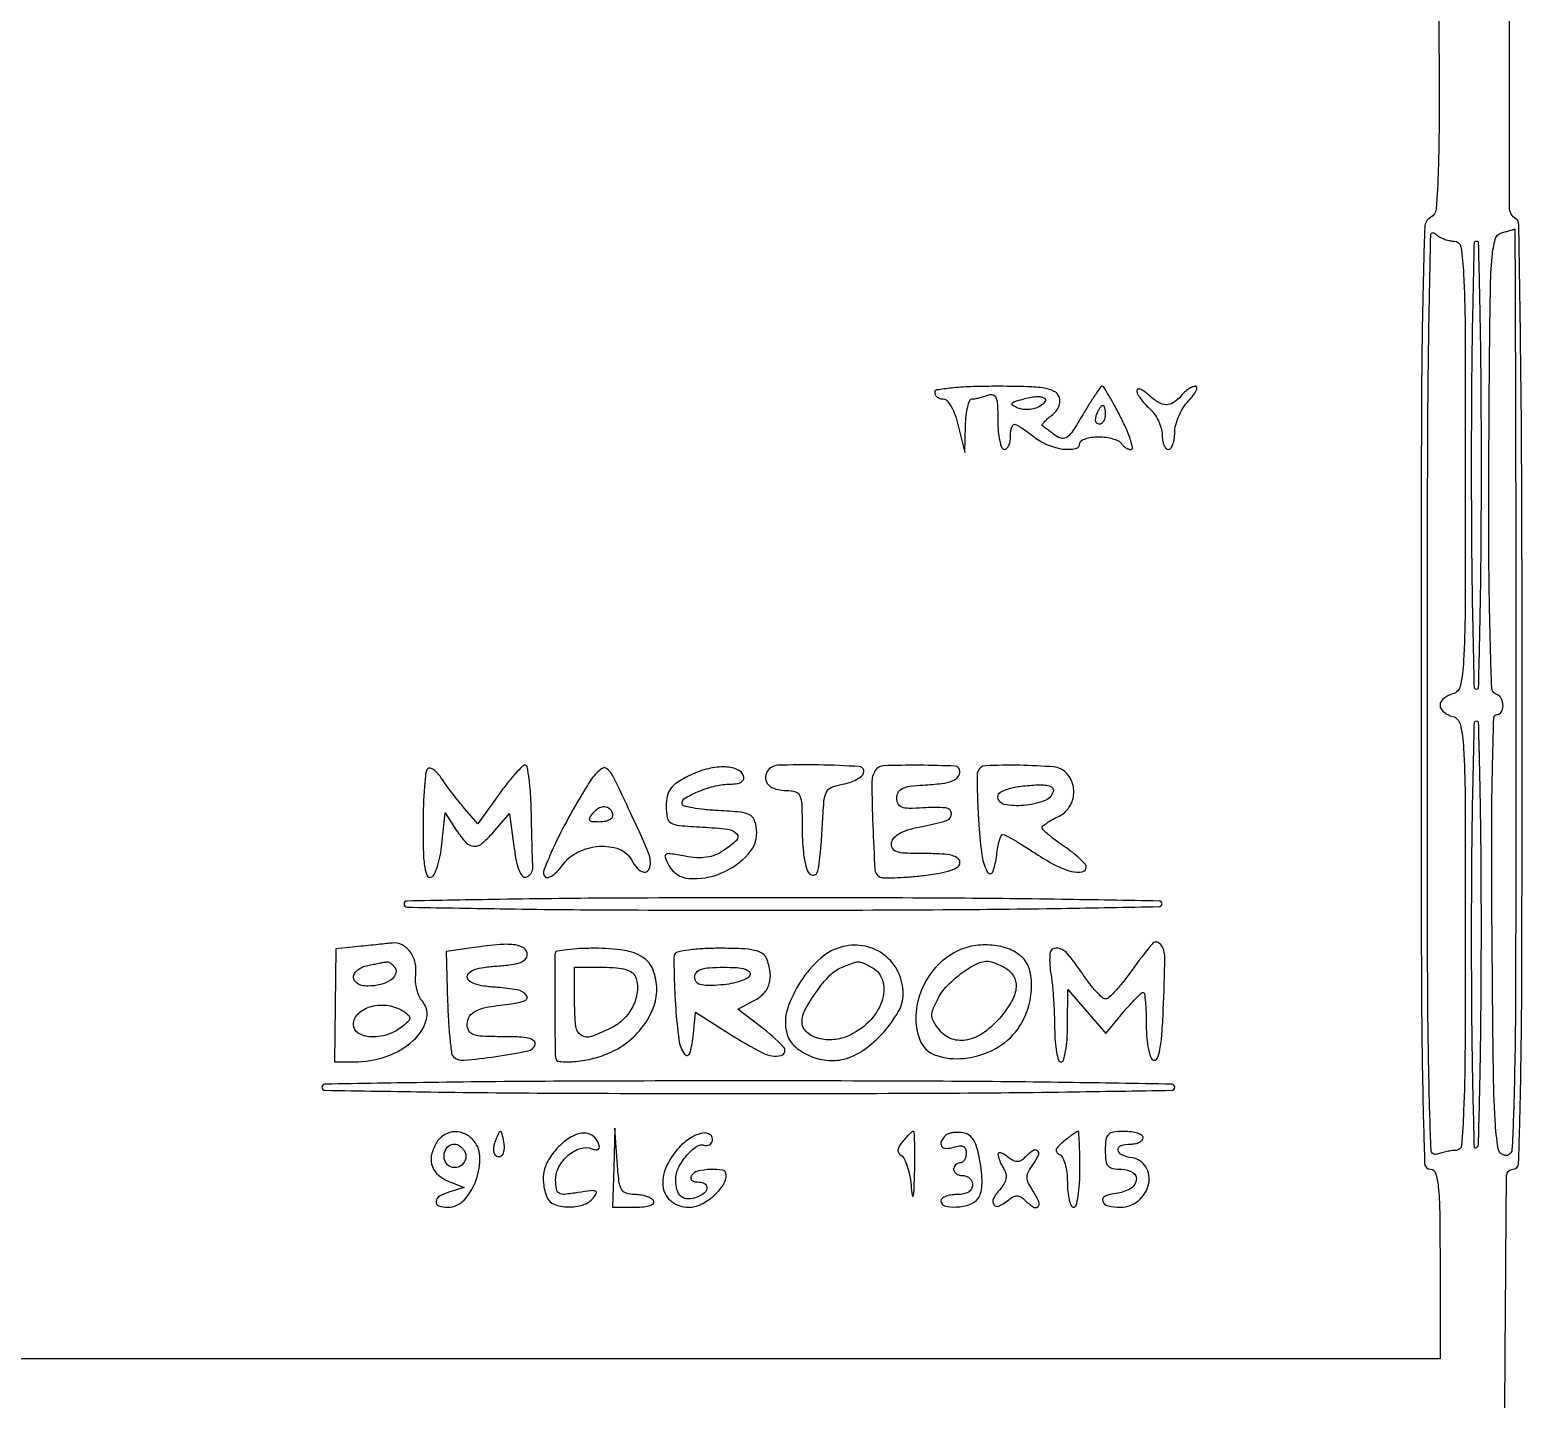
# Model space of a CAD drawing. Extents: x 41 to 982, y 323 to 1279.
# Drawn here: x 745.8 to 982, y 809.6 to 1026.5 of the extents above; entities that cross this region are included whole.
import ezdxf

# ---------------------------------------------------------------- set-up
doc = ezdxf.new("R2010")
doc.units = 0
doc.layers.get('0').update_dxf_attribs({"linetype": 'CONTINUOUS'})

msp = doc.modelspace()

# ---------------------------------------------------------------- linework, layer by layer
for points in [[(979.213142, 802.194797, -0.000258), (979.52268, 845.028341, -0.411948), (980.50189, 846, 0.404919), (981.437896, 846.906671, 0.002962), (981.745002, 858.755924, 0.004483), (981.955747, 877.87628, 0.000514), (982, 920.940983, 0.000885), (981.941449, 954.020916, 0.002477), (981.744514, 977.203228, 0.000411), (981.481467, 995.632743, 0.255909), (980.983555, 996.510164, -0.259821), (979.986581, 998.297456, -0.000227), (979.988214, 1049.07045, -0.000193)], [(968.761654, 1037.546274, -0.001033), (968.863431, 1014.841641, -0.008261), (968.715778, 1004.374696, -0.010073), (968.399166, 998.14425, -0.252594), (967.511654, 996.746584, 0.262696), (966.574336, 995.206772, 0.003271), (966.257864, 983.259608, 0.004461), (966.045111, 963.953422, 0.000525), (966, 920.95031, 0.000513), (966.044208, 877.850252, 0.00449), (966.255003, 858.741718, 0.00298), (966.562391, 846.908139, 0.404892), (967.5, 846, -0.332163), (968.30285, 845.400501, -0.04712), (968.725, 843.25, -0.021839), (968.949138, 839.251579, -0.003082), (969, 831), (969, 816), (821.5, 816), (674, 816)], [(363.632146, 358.296486, -0.000003), (387.137262, 358.011416, -0.000003), (410.848386, 357.723519, -0.000006)], [(694.313129, 762.195138, 0.00007), (635.564083, 762.346129, 0.000053), (576.627192, 762.483059, 0.303469)], [(978.75189, 585.25, -0.000143), (978.940897, 736.193583, -0.001293)]]:
    msp.add_lwpolyline(points, format="xyb")
for points in [[(981, 921.426676, -0.000419), (980.961549, 875.53843, -0.005554), (980.745198, 858.614751, -0.006774), (980.388157, 849.082317, -0.455574), (979.25, 848.190106, -0.318308), (978.189223, 849.296497, -0.022676), (977.727135, 853.781193, -0.011436), (977.439531, 862.124267, -0.001004), (977.237042, 883.26343, -0.001914), (977.179859, 898.545335, -0.005375), (977.295782, 909.241845, -0.001632), (977.501746, 917.528159, -0.406003), (977.987042, 918, 0.264072), (978.698816, 918.404099, 0.136874), (978.976194, 919.422064, 0.117741), (978.699693, 920.549811, 0.196005), (977.967871, 921.177376, -0.314035), (977.175345, 922.240756, -0.002434), (976.870093, 933.524288, -0.005902), (976.71055, 948.903335, -0.001702), (976.825505, 972.676676, -0.001836), (976.975635, 985.279721, -0.018287), (977.250927, 990.553427, -0.04469), (977.749022, 993.321394, -0.268116), (978.75, 994.310674, 0.002507), (979.43853, 994.4943, 0.003384), (980.059375, 994.667734, 0.002306), (980.578204, 994.819055, 0.036526), (980.75, 994.883999, -0.546881), (980.852969, 994.818513, -0.000013), (980.926563, 973.353761, -0.000532), (980.982039, 949.630532, -0.000318)], [(971.2, 993, -0.368835), (972.292876, 992.066875, -0.026718), (972.737357, 987.806442, -0.011734), (972.960144, 979.575909, -0.000899), (973, 957.40638, -0.000822), (972.962096, 934.347678, -0.013009), (972.732279, 926.507329, -0.036987), (972.221409, 922.577124, -0.285341), (971, 921.289749, 0.055798), (970.235146, 920.995501, 0.062893), (969.5875, 920.548268, 0.072211), (969.148359, 920.02334, 0.139004), (969, 919.5, 0.139004), (969.148359, 918.97666, 0.072211), (969.5875, 918.451732, 0.062893), (970.235146, 918.004499, 0.055798), (971, 917.710251, -0.282205), (972.215474, 916.443933, -0.039295), (972.731499, 912.680375, -0.013564), (972.961862, 905.150787, -0.000865), (973, 883.09362, -0.001283), (972.951895, 864.348921, -0.00911), (972.739601, 855.259963, -0.009828), (972.402209, 849.756607, -0.390716), (971.581787, 849, 0.032815), (970.925091, 848.956854, 0.017107), (970.115525, 848.821697, 0.016939), (969.290883, 848.625558, 0.024761), (968.581787, 848.393011, -0.513517), (967.579268, 849.05327, -0.004497), (967.253302, 859.702414, -0.004928), (967.04152, 877.726458, -0.000473), (967, 921.593011, -0.000674), (967.050448, 959.01154, -0.003457), (967.25, 979.773544, -0.001539), (967.52757, 993.930364, -0.660007), (968.2, 994.2, 0.062206), (968.790842, 993.740359, 0.039117), (969.57625, 993.3525, 0.038823), (970.422897, 993.08791, 0.056383)], [(975.5, 957.501016, -0.00198), (975.446103, 943.888697, -0.003301), (975.279688, 932.429257, -0.000439), (975.056814, 922.300917, -0.407238), (974.75, 922.000745, -0.407818), (974.443186, 922.30032, -0.000439), (974.220312, 932.428344, -0.003301), (974.053897, 943.887601, -0.00198), (974, 957.5, -0.00198), (974.053897, 971.112468, -0.003301), (974.220312, 982.571954, -0.000439), (974.443186, 992.700289, -0.407423), (974.75, 993.00027, -0.407633), (975.056814, 992.700505, -0.000439), (975.279688, 982.572475, -0.003301), (975.446103, 971.113265, -0.00198)], [(889, 969, 0.134737), (889.104662, 968.618658, 0.100415), (889.398888, 968.29375, 0.087048), (889.839001, 968.075096, 0.071983), (890.357918, 968, -0.218783), (890.959772, 967.72341, -0.049733), (891.619358, 966.779398, -0.041617), (892.241392, 965.413314, -0.027035), (892.737827, 963.75), (893.759818, 959.5), (893.879909, 963.75, -0.020332), (893.99233, 965.378894, -0.032523), (894.234448, 966.751562, -0.03469), (894.554051, 967.752869, -0.307278), (894.918213, 968, 0.04425), (895.378353, 968.040803, 0.015326), (896.03135, 968.178303, 0.015089), (896.745256, 968.374624, 0.016969), (897.418213, 968.606989, -0.155139), (898.200238, 968.652856, -0.240741), (898.697102, 968.215549, -0.082905), (898.943825, 967.064454, -0.011428), (899, 964.606989, 0.020454), (899.072264, 962.84119, 0.032998), (899.29375, 961.353303, 0.035686), (899.611202, 960.270112, 0.313276), (900, 960, 0.191087), (900.381882, 960.151477, 0.088204), (900.70625, 960.5875, 0.068025), (900.926307, 961.234582, 0.048028), (901, 962, -0.028029), (901.042992, 962.766311, -0.043983), (901.17398, 963.4125, -0.05469), (901.364047, 963.865613, -0.27255), (901.592271, 964, -0.131583), (901.945525, 963.905397, -0.01114), (902.757447, 963.4125, -0.014171), (903.710079, 962.766035, -0.010488), (904.727129, 962, 0.068863), (906.88449, 960.738837, 0.063801), (909.35993, 960.069515, 0.087116), (911.30616, 960.141857, 0.353695), (912, 961, -0.251914), (912.206632, 961.384097, -0.064068), (912.863914, 961.70625, -0.049716), (913.81438, 961.9272, -0.032276), (914.940983, 962, -0.031397), (916.112115, 961.926388, -0.037109), (917.1996, 961.70625, -0.040338), (918.065839, 961.385578, -0.146547), (918.5, 961, 0.061803), (918.807449, 960.617483, 0.051262), (919.217849, 960.29375, 0.0533), (919.663822, 960.073374, 0.088342), (920.075863, 960, 0.470449), (920.307476, 960.279864, 0.029309), (920.008058, 961.46875, 0.026569), (919.40384, 963.081602, 0.014365), (918.5, 965, 0.006566), (917.496966, 966.916555, 0.010351), (916.581036, 968.53125, 0.004684), (915.771827, 969.862856, 0.259439), (915.525308, 970, 0.242381), (915.272107, 969.869596, 0.005029), (914.434133, 968.669512, 0.010576), (913.4792, 967.206713, 0.006777), (912.429948, 965.470678, -0.011209), (910.887998, 962.969794, -0.08594), (909.955067, 961.961073, -0.210797), (909.115336, 961.757851, -0.118661), (908.137794, 962.18771, 0.001117), (907.479426, 962.686408, 0.001328), (906.855671, 963.154105, 0.001149), (906.327523, 963.546044, 0.008564), (906.073001, 963.727365, -0.390651), (906.027305, 963.927863, -0.04772), (906.31178, 964.329619, -0.036716), (906.810467, 964.82881, -0.020286), (907.485481, 965.365725, 0.060065), (908.197732, 966.031064, 0.079), (908.655666, 966.791934, 0.088275), (908.823538, 967.587269, 0.099914), (908.693865, 968.355392, 0.189217), (907.920414, 969.201748, 0.074116), (906.38679, 969.69031, 0.034249), (903.685509, 969.939446, 0.005874), (898.531385, 970, 0.00854), (894.65691, 969.933818, 0.017595), (891.632846, 969.723771, 0.013353), (889.361813, 969.423999, 0.368674)], [(921, 969.309975, 0.125263), (921.127863, 968.807605, 0.030037), (921.5875, 968.072045, 0.028998), (922.234451, 967.266344, 0.025182), (923, 966.5, -0.05554), (923.765508, 965.634673, -0.041195), (924.4125, 964.532858, -0.042002), (924.854474, 963.375051, -0.070292), (925, 962.345012, 0.040731), (925.073264, 961.447148, 0.060135), (925.29375, 960.688847, 0.079078), (925.61743, 960.173618, 0.216295), (926, 960, 0.237794), (926.383407, 960.193272, 0.070242), (926.70625, 960.78888, 0.053755), (926.927033, 961.656976, 0.035425), (927, 962.685549, -0.065407), (927.157209, 963.882184, -0.037252), (927.638705, 965.262088, -0.036523), (928.341941, 966.602364, -0.049532), (929.174314, 967.685549, 0.022814), (929.936662, 968.575058, 0.052898), (930.400937, 969.32013, 0.120166), (930.504022, 969.798222, 0.40638), (930.296759, 970, 0.105056), (929.805873, 969.895709, 0.039987), (929.18819, 969.559375, 0.037397), (928.554033, 969.073968, 0.037519), (928, 968.5, -0.070006), (926.813736, 967.420554, -0.158422), (925.661842, 967.083989, -0.133377), (924.395469, 967.469007, -0.043834), (922.828741, 968.654988, 0.028558), (922.125764, 969.221673, 0.06947), (921.537193, 969.530073, 0.164929), (921.165246, 969.536401, 0.326097)], [(905.567678, 966.777936, -0.064781), (904.796764, 966.469288, -0.046344), (903.878491, 966.32221, -0.04674), (902.959947, 966.347214, -0.070854), (902.189261, 966.553967, -0.031653), (901.363434, 966.970198, -0.410346), (901.282487, 967.272213, -0.185922), (901.638686, 967.563948, -0.010947), (903, 967.980123, -0.03811), (905.027788, 968.388251, -0.141003), (906.304019, 968.185269, -0.468444), (906.462843, 967.580301, -0.110739)], [(916, 965.5, -0.062722), (915.92777, 964.926468, -0.08088), (915.715469, 964.440625, -0.098158), (915.400789, 964.115494, -0.152681), (915.031385, 964, -0.184534), (914.710807, 964.122486, -0.147206), (914.516384, 964.440625, -0.100118), (914.488865, 964.925634, -0.055937), (914.638374, 965.5, -0.02136), (914.887494, 966.074558, -0.030395), (915.160341, 966.559375, -0.030693), (915.420671, 966.912889, -0.222225), (915.606989, 967, -0.289661), (915.758929, 966.903916, -0.046727), (915.884553, 966.559375, -0.039339), (915.971531, 966.074824, -0.024748)], [(975.489425, 883.572435, -0.00207), (975.432089, 870.704277, -0.003338), (975.26475, 859.747468, -0.000633), (975.040969, 850.109601, -0.192557), (974.739425, 849.406091, -0.65921), (974.438102, 849.52653, -0.000697), (974.217206, 858.920331, -0.003499), (974.052983, 869.782254, -0.00203), (974, 882.833333, -0.002057), (974.053897, 895.934491, -0.00343), (974.220312, 906.963447, -0.000474), (974.443283, 916.700316, -0.407373), (974.75, 916.999677, -0.407048), (975.056566, 916.700282, -0.000495), (975.276581, 907.180292, -0.003506), (975.439583, 896.38998, -0.002102)], [(808.743203, 909.40987, 0.170169), (808.448004, 908.796082, 0.007555), (808.218316, 906.412587, 0.012013), (808.053955, 903.528819, 0.008227), (808, 900.25, 0.006977), (808.057211, 896.150278, 0.031755), (808.274924, 893.774859, 0.068017), (808.654764, 892.505288, 0.382649), (809.25, 892.244212, 0.204104), (809.765307, 892.696404, 0.032329), (810.279688, 893.972276, 0.031413), (810.717226, 895.645354, 0.022801), (811, 897.550003), (811.5, 902.444914), (813.273053, 899.722457, 0.040975), (814.823109, 897.721814, 0.208394), (816.081072, 897.161831, 0.186903), (817.438479, 897.675301, 0.032324), (819.396048, 899.674044), (821.696163, 902.348088), (822.391652, 897.105234, 0.016021), (822.765507, 894.845033, 0.044632), (823.217542, 893.303076, 0.077657), (823.729429, 892.428171, 0.311575), (824.293571, 892.264524, 0.083959), (824.747003, 892.505957, 0.075076), (825.116236, 892.891245, 0.077177), (825.34727, 893.357321, 0.098229), (825.4, 893.833333, -0.013295), (825.354129, 894.611008, -0.000873), (825.285312, 896.860417, -0.001266), (825.214745, 899.542258, -0.000945), (825.15, 902.5, 0.010386), (825.032707, 905.375493, 0.017115), (824.800109, 907.796875, 0.011167), (824.50512, 909.718434, 0.363935), (824.16952, 910, 0.201144), (823.699711, 909.803033, 0.011461), (822.601684, 908.633552, 0.016062), (821.338664, 907.130554, 0.010984), (819.998414, 905.348262), (816.657789, 900.696525), (814.578895, 903.130983, -0.008737), (813.673108, 904.230009, -0.005752), (812.668054, 905.524127, -0.005788), (811.718981, 906.80618, -0.011117), (810.993203, 907.859257, 0.035941), (810.361934, 908.684402, 0.060693), (809.710712, 909.260949, 0.088891), (809.141422, 909.519355, 0.264465)], [(834.015372, 906.799498, 0.011046), (830.997792, 901.60479, 0.018326), (828.714633, 897.082265, 0.013155), (827.133103, 893.388603, 0.299405), (827.35553, 892.311137, 0.281294), (827.810275, 892.201307, 0.073402), (828.51387, 892.548131, 0.05262), (829.339256, 893.257087, 0.031617), (830.16491, 894.25183, -0.123182), (832.578775, 896.268967, -0.095799), (835.896584, 897.151422, -0.105545), (839.03944, 896.704134, -0.183964), (841, 895, 0.060029), (841.950725, 893.643512, 0.160929), (842.96124, 893.064327, 0.306157), (843.693566, 893.367809, 0.14698), (844, 894.387726, 0.103409), (843.564205, 896.472332, 0.006159), (840.90036, 902.366194, 0.005021), (838.059424, 908.294966, 0.141005), (836.921649, 909.548424, 0.286223), (836.446553, 909.54654, 0.049058), (835.700457, 908.968037, 0.040645), (834.852253, 908.023984, 0.025601)], [(850, 908.271773, 0.029176), (848.207157, 907.228654, 0.088396), (847.189314, 906.258104, 0.105749), (846.669948, 905.10172, 0.052903), (846.5, 903.5, 0.045922), (846.667329, 901.681941, 0.220009), (847.254159, 900.854139, 0.109644), (848.537713, 900.453447, 0.008016), (852.25, 900.200096, -0.016314), (856.268488, 899.858769, -0.183333), (857.66465, 899.13191, -0.403921), (857.623144, 898.08454, -0.045878), (855.582694, 896.462226, -0.051431), (854.258185, 895.777265, -0.057418), (852.86955, 895.408175, -0.051596), (851.312763, 895.342791, -0.03109), (849.477375, 895.570222, 0.006882), (847.113683, 895.980061, 0.169638), (846.470023, 895.864159, 0.378232), (846.318698, 895.427161, 0.025394), (846.929865, 894.131049, 0.256571), (850.107176, 892.062556, 0.117503), (855.146986, 892.871475, 0.109411), (859.526063, 895.938862, 0.217668), (860.8035, 899.883911, 0.068679), (860.419492, 901.371415, 0.185099), (859.683153, 902.152627, 0.089909), (858.241273, 902.551007, 0.009531), (854.75, 902.799904, -0.012856), (852.545684, 902.971792, -0.020934), (850.689062, 903.24365, -0.016201), (849.251796, 903.564531, -0.342173), (849, 903.889389, -0.268929), (849.539092, 904.819194, -0.033225), (851.730044, 905.887068, -0.037338), (854.321346, 906.724143, -0.059523), (856.630386, 907, 0.038004), (857.669019, 907.079059, 0.095189), (858.382237, 907.332754, 0.16155), (858.735315, 907.736205, 0.180898), (858.756214, 908.25, 0.228807), (857.704205, 909.341143, 0.088051), (855.578148, 909.723927, 0.067038), (852.835113, 909.361434, 0.050881)], [(862.5, 909, 0.15524), (862.219421, 907.880416, 0.185244), (862.66906, 906.896895, 0.129446), (863.848824, 906.224228, 0.065277), (865.559017, 906, -0.075129), (866.945342, 905.79051, -0.220242), (867.645443, 905.15953, -0.092449), (867.948505, 903.800079, -0.008077), (868.015313, 900.25, 0.023659), (868.216245, 896.232404, 0.056117), (868.837676, 893.308167, 0.26448), (869.633926, 892.59248, 0.376759), (870.42072, 893.028025, 0.052018), (870.642026, 893.929821, 0.007366), (870.874763, 895.828382, 0.008326), (871.080327, 898.091244, 0.007004), (871.224515, 900.494125, -0.008839), (871.463824, 904.251473, -0.094107), (871.869038, 905.72165, -0.183551), (872.704571, 906.501793, -0.054148), (874.417502, 906.994125, 0.036249), (875.564654, 907.279908, 0.042077), (876.600138, 907.718587, 0.046751), (877.390333, 908.234337, 0.145502), (877.750835, 908.75, 0.490901), (877.063971, 909.772454, 0.012547), (870.677645, 910.03754, 0.012894), (864.181213, 909.976495, 0.250564)], [(879.58526, 909.137953, 0.14199), (879.048443, 907.209399, 0.006776), (879.212097, 900.438669, 0.004862), (879.541457, 893.501325, 0.244732), (880.218182, 892.365156, 0.133853), (880.842202, 892.180672, 0.01049), (882.592535, 892.180064, 0.013694), (884.710829, 892.281858, 0.010035), (887.053358, 892.506193, 0.013964), (889.758586, 892.897003, 0.041743), (891.566386, 893.367934, 0.068672), (892.650911, 893.926226, 0.244257), (893, 894.598187, 0.236842), (892.671864, 895.252061, 0.09886), (891.756051, 895.68712, 0.049076), (890.114442, 895.932435, 0.012567), (887.426676, 896, -0.009168), (884.332612, 896.056735, -0.071249), (882.915067, 896.313114, -0.204042), (882.302463, 896.854481, -0.160032), (882.18895, 897.742621, -0.150076), (882.632072, 898.577038, -0.078186), (883.593872, 899.276286, -0.052237), (885.11797, 899.86427, -0.020782), (887.306834, 900.358941, 0.029597), (890.890279, 901.235413, 0.34503), (891.66006, 902.343258, 0.380627), (890.762288, 903.242442, 0.030869), (887.142256, 903.231856, -0.015074), (884.914835, 903.154985, -0.091092), (883.781389, 903.358114, -0.191701), (883.209993, 903.877568, -0.114033), (883, 904.786348, -0.12631), (883.230955, 905.685996, -0.153278), (883.85689, 906.285733, -0.081924), (885.053561, 906.651133, -0.018486), (887.178035, 906.855507, 0.013616), (890.124227, 907.109997, 0.062186), (891.791558, 907.513795, 0.130416), (892.670678, 908.142985, 0.174294), (893, 909.059017, 0.40188), (892.247168, 909.84438, 0.009102), (886.564934, 909.981281, 0.01016), (880.896978, 909.899458, 0.250678)], [(895.833333, 909.017163, 0.082436), (895.720821, 908.330799, 0.004387), (895.744792, 906.109891, 0.00679), (895.832726, 903.457885, 0.004886), (896, 900.50022, 0.017962), (896.507313, 895.553017, 0.099476), (897.385743, 893.041072, 0.633849), (898.220653, 893.119606, 0.062836), (898.813358, 895.75, -0.019702), (898.983151, 896.995217, -0.030998), (899.236369, 898.044055, -0.031836), (899.528091, 898.813195, -0.295926), (899.813358, 898.995719, -0.124261), (900.25609, 898.881024, -0.005757), (901.620174, 898.11396, -0.009248), (903.226068, 897.146379, -0.00648), (905, 896, 0.026402), (908.066825, 894.187027, 0.05531), (910.646392, 893.184751, 0.10538), (912.343013, 893.099678, 0.368123), (913, 893.871098, 0.188146), (912.818817, 894.335549, 0.019391), (911.973882, 895.185113, 0.022021), (910.84484, 896.146403, 0.015855), (909.506833, 897.121098, -0.01067), (908.167897, 898.075381, -0.015713), (907.037777, 898.974359, -0.010946), (906.154005, 899.757793, -0.205842), (906.006833, 900.089485, -0.222918), (906.139719, 900.381489, -0.024713), (906.736382, 900.840412, -0.026344), (907.542809, 901.338787, -0.01834), (908.5, 901.818046, 0.122367), (910.10672, 903.093726, 0.118585), (910.952805, 904.987561, 0.119167), (910.843045, 907.051509, 0.124399), (909.8, 908.8, 0.17738), (907.832518, 909.712564, 0.01691), (902.455745, 909.978202, 0.013908), (897.029836, 909.911641, 0.31036)], [(907.768173, 905.80452, -0.230104), (906.324517, 904.327823, -0.06426), (903.07903, 903.615574, -0.072278), (900.016603, 903.789141, -0.356517), (899, 905.033665, -0.270464), (899.396162, 905.712464, -0.057556), (900.707429, 906.265672, -0.041395), (902.704801, 906.673689, -0.019463), (905.333333, 906.883999, -0.030645), (906.51264, 906.859993, -0.084118), (907.316788, 906.655118, -0.160146), (907.720263, 906.290463, -0.213156)], [(838, 901.940983, -0.210101), (837.841826, 901.581176, -0.081462), (837.376532, 901.276414, -0.062031), (836.69012, 901.069031, -0.042401), (835.877555, 901, -0.021696), (834.754609, 901.04875, -0.241254), (834.386223, 901.279829, -0.286403), (834.394552, 901.680821, -0.028529), (834.990862, 902.48899, -0.097855), (835.953697, 903.272359, -0.168579), (836.963819, 903.429032, -0.207864), (837.709942, 902.929427, -0.143695)], [(805, 887.998345, 0.408932), (805.47711, 887.512537, 0.000525), (820.214312, 887.261763, 0.003063), (838.727059, 887.079607, 0.001111), (865, 887.04039, 0.001181), (890.284037, 887.118533, 0.00281), (909.080245, 887.326668, 0.000398), (924.563488, 887.597477, 0.408868), (925, 888.042045, 0.409079), (924.563149, 888.486635, 0.000399), (909.091649, 888.746009, 0.002812), (890.299785, 888.940335, 0.001179), (865, 889, 0.001112), (838.742605, 888.941583, 0.003061), (820.225218, 888.745826, 0.000524), (805.476777, 888.484164, 0.408722)], [(797.843475, 881.277104), (794.18695, 880.890415), (794.091078, 871.945207), (793.995207, 863), (797.029722, 863, 0.084042), (802.174268, 863.87087, 0.097333), (806.45654, 866.376679, 0.14008), (808.521413, 869.605567, 0.250908), (807.909197, 872.609411, -0.068006), (807.401744, 873.424374, -0.041307), (807.02407, 874.496977, -0.040661), (806.821381, 875.645307, -0.055991), (806.840678, 876.691971, 0.08706), (806.753729, 878.695044, 0.102493), (805.978489, 880.424814, 0.117904), (804.684232, 881.53831, 0.145683), (803.127555, 881.831897, 0.000331), (802.263964, 881.742122, 0.000091), (800.90399, 881.599584, 0.000092), (799.36276, 881.437479, 0.000096)], [(816.083841, 881.116832), (811.667681, 880.5), (811.8989, 872.5, 0.007749), (812.037202, 869.386592, 0.011369), (812.263399, 866.655265, 0.006901), (812.534193, 864.393644, 0.168765), (812.815059, 863.837072, 0.218265), (814.4392, 863.263874, 0.014072), (819.546721, 863.872763, 0.012989), (824.635662, 864.760841, 0.269275), (825.75256, 865.75, 0.3121), (825.586057, 866.318031, 0.111296), (824.787601, 866.712572, 0.047636), (823.208005, 866.938492, 0.011716), (820.583333, 867, -0.009605), (817.400265, 867.061154, -0.075775), (815.954629, 867.338699, -0.187771), (815.259031, 867.939203, -0.122461), (815, 868.980948, -0.149528), (815.381404, 870.227789, -0.136767), (816.406427, 871.100368, -0.066685), (818.387272, 871.713584, -0.013883), (822, 872.220045, 0.064368), (824.147734, 872.745803, 0.520113), (824.352638, 873.572557, 0.168598), (822.893302, 874.409029, 0.030594), (819.75, 874.804791, -0.018071), (817.610029, 875.019972, -0.051656), (816.158862, 875.374444, -0.087766), (815.298196, 875.864807, -0.223051), (815, 876.5, -0.223051), (815.298196, 877.135193, -0.087766), (816.158862, 877.625556, -0.051656), (817.610029, 877.980028, -0.018071), (819.75, 878.195209, 0.017066), (821.986991, 878.415608, 0.057757), (823.407535, 878.774889, 0.106667), (824.209171, 879.295115, 0.198192), (824.5, 880, 0.240699), (823.989775, 880.998474, 0.124142), (822.652341, 881.531035, 0.055013), (820.197584, 881.585086, 0.01272)], [(874.5, 881.272698, 0.123856), (870.970333, 879.44235, 0.067141), (867.756489, 875.71741, 0.067904), (865.684314, 871.340769, 0.13901), (865.570065, 867.576861, 0.14194), (866.720773, 865.60343, 0.083563), (869.000456, 864.063276, 0.077518), (871.848206, 863.266866, 0.09122), (874.639533, 863.445665, 0.094684), (877.750979, 864.890417, 0.052983), (880.872901, 867.680812, 0.05374), (883.241257, 870.941586, 0.130939), (884, 873.789216, 0.110093), (883.240194, 877.198129, 0.11677), (881.11244, 879.877805, 0.116506), (878.004679, 881.322893, 0.109235)], [(892.448661, 880.488754, 0.092341), (889.180849, 877.98823, 0.085093), (886.919864, 874.411396, 0.087089), (886.013841, 870.363284, 0.103581), (886.636385, 866.505183, 0.221351), (889.152434, 864.071735, 0.111079), (893.643502, 863.567616, 0.094112), (898.562111, 865.073723, 0.117336), (902.149709, 868.210247, 0.071278), (903.647314, 871.111903, 0.066224), (904.318605, 874.39161, 0.07298), (904.089354, 877.399722, 0.141848), (902.936607, 879.491964, 0.103909), (900.875403, 880.837464, 0.069233), (898.121752, 881.49094, 0.065997), (895.150247, 881.380806, 0.075178)], [(920.213108, 877.5, -0.013914), (918.92478, 875.776165, -0.01968), (917.677323, 874.321875, -0.016213), (916.584346, 873.218734, -0.191699), (916.034796, 873, -0.189753), (915.502225, 873.209663, -0.02014), (914.546434, 874.175, -0.022607), (913.468579, 875.467871, -0.016286), (912.381302, 877, 0.030918), (909.982475, 880.179061, 0.206052), (908.241249, 881.033403, 0.404297), (907.241581, 880.158956, 0.061958), (907.358152, 877.25, -0.01617), (907.597131, 875.442766, -0.007289), (907.799145, 873.059375, -0.007208), (907.939594, 870.534278, -0.009764), (907.988994, 868.25, 0.017925), (908.06539, 866.237559, 0.029122), (908.290517, 864.542187, 0.029059), (908.608954, 863.286422, 0.327053), (909, 863, 0.3347), (909.39373, 863.296813, 0.024963), (909.718188, 864.689062, 0.026648), (909.952929, 866.545795, 0.016354), (910.040641, 868.75), (910.081281, 874.5), (913.092453, 871), (916.103624, 867.5), (918.801812, 870.759015, -0.008595), (919.871979, 872.007303, -0.012796), (920.854282, 873.058567, -0.007843), (921.701982, 873.893849, -0.196684), (922, 874.010787, -0.372128), (922.199417, 873.833405, -0.00872), (922.353125, 872.489384, -0.015023), (922.464023, 870.821342, -0.009086), (922.5, 868.841712, 0.018872), (922.579615, 866.733114, 0.03309), (922.826007, 865.005139, 0.037897), (923.192759, 863.746556, 0.224847), (923.672052, 863.282589, 0.398341), (924.229274, 863.539044, 0.047862), (924.647659, 864.963613, 0.028806), (924.971099, 867.391993, 0.0082), (925.19338, 871.192649, 0.006347), (925.439527, 879.583852, 0.172943), (924.741219, 881.650379, 0.475642), (923.420198, 881.669517, 0.020842)], [(803.569098, 877.888197, -0.246181), (803.640253, 876.885027, -0.143954), (802.846732, 875.938892, -0.089606), (801.264136, 875.254389, -0.055728), (799.25, 875.015313, -0.057779), (798.363885, 875.111946, -0.084546), (797.640557, 875.411597, -0.105878), (797.169275, 875.870788, -0.147921), (797, 876.430449, -0.142551), (797.168558, 877.009654, -0.078312), (797.660938, 877.568006, -0.067395), (798.389611, 878.022023, -0.058152), (799.25, 878.294267, 0.00012), (800.162088, 878.47017, 0.000134), (801.042039, 878.640337, 0.000123), (801.792273, 878.785819, 0.000702), (802.190983, 878.863818, -0.142783), (802.50546, 878.835737, -0.060907), (802.880835, 878.633404, -0.053365), (803.255045, 878.30343, -0.047017)], [(828.918063, 880.25, 0.027548), (828.86442, 879.252682, 0.00029), (828.877789, 872.313933, 0.000574), (828.901955, 865.702601, 0.012311), (828.959426, 863.75, 0.370218), (829.603135, 863.077043, 0.043313), (831.85119, 863.050303, 0.040624), (834.650375, 863.490214, 0.039694), (837.364218, 864.37882, 0.066703), (840.367506, 866.134419, 0.06542), (842.825067, 868.62889, 0.069065), (844.445841, 871.530662, 0.093136), (845, 874.479871, 0.091862), (844.433043, 877.539735, 0.155909), (842.818971, 879.553162, 0.111753), (839.884504, 880.668224, 0.035153), (835.171259, 881, 0.011399), (832.799587, 880.945923, 0.018446), (830.788738, 880.779688, 0.01284), (829.197452, 880.547244, 0.334515)], [(847.833333, 880.017163, 0.082436), (847.720821, 879.330799, 0.004387), (847.744792, 877.109891, 0.00679), (847.832726, 874.457885, 0.004886), (848, 871.50022, 0.01736), (848.503616, 866.530064, 0.117564), (849.390485, 864.241837, 0.6334), (850.240575, 864.380983, 0.047785), (850.807434, 867.429945), (851.114869, 870.901677), (856.509398, 867.450838, 0.023908), (861.845079, 864.386697, 0.179125), (864.692816, 864.046235, 0.579271), (865.078779, 865.362555, 0.038603), (861.419665, 868.629072), (857.83933, 871.359926), (860.419665, 872.7119, 0.084508), (861.953574, 873.880989, 0.116717), (862.808398, 875.378975, 0.10492), (862.95104, 877.2254, 0.058675), (862.393011, 879.418213, 0.171242), (861.736084, 880.189337, 0.079133), (860.490595, 880.669645, 0.042379), (858.427697, 880.929736, 0.010178), (854.976345, 881, 0.013511), (852.342588, 880.928817, 0.020677), (850.069093, 880.711292, 0.016181), (848.272748, 880.404612, 0.266654)], [(879.065741, 877.964816, -0.211343), (880.787354, 875.759515, -0.149201), (880.628299, 872.576707, -0.112221), (878.536556, 869.31082, -0.096532), (875.130555, 867.054077, -0.083934), (872.73735, 866.50577, -0.090531), (870.36288, 866.798886, -0.113804), (868.637002, 867.810169, -0.207194), (868.003738, 869.285184, -0.123178), (868.513661, 871.297327, -0.032663), (870.283345, 874.128692, -0.033181), (872.426596, 876.724139, -0.108405), (874.25632, 877.971176, -0.006417), (876.195681, 878.722115, -0.08972), (876.929562, 878.853869, -0.11109), (877.610357, 878.699774, -0.011882)], [(900.065741, 877.964816, -0.133321), (901.464649, 876.644576, -0.156628), (901.893596, 874.880359, -0.109927), (901.239521, 872.698046, -0.047369), (899.502948, 870.185873, -0.058629), (896.884684, 867.726252, -0.104554), (894.207938, 866.502872, -0.137473), (891.770756, 866.631894, -0.141946), (889.790437, 868.010472, -0.032643), (888.854506, 869.334313, -0.125398), (888.558238, 870.289899, -0.110171), (888.736438, 871.338646, -0.022375), (889.53186, 873.061611, -0.072013), (890.914544, 874.99419, -0.039405), (893.094927, 876.934573, -0.039255), (895.447267, 878.44229, -0.111071), (897.315741, 878.959962, -0.080656), (897.752321, 878.910895, -0.018584), (898.460047, 878.684154, -0.018729), (899.265375, 878.358131, -0.017321)], [(841.639232, 876.497764, -0.112854), (841.943991, 874.360698, -0.08549), (841.347713, 872.060727, -0.081231), (839.972349, 869.990229, -0.08649), (838.035173, 868.518189, -0.029158), (834.67718, 867.022826, -0.240445), (833.065872, 867.202876, -0.224881), (832.198941, 868.632282, -0.025701), (832, 872.5), (832, 878), (836.531385, 878, -0.020646), (838.6062, 877.91429, -0.05091), (840.102671, 877.635317, -0.075732), (841.103933, 877.167345, -0.155229)], [(859.755613, 876.75, -0.194149), (859.330862, 876.246976, -0.039636), (858.239699, 875.77686, -0.036371), (856.799953, 875.401761, -0.027154), (855.172279, 875.192502, -0.015979), (853.065335, 875.104778, -0.075328), (851.870351, 875.274048, -0.16121), (851.241471, 875.714292, -0.161475), (851, 876.442502, -0.17782), (851.270311, 877.178539, -0.135648), (851.985689, 877.665046, -0.066237), (853.318024, 877.928603, -0.015755), (855.583333, 878, -0.015338), (857.686365, 877.935471, -0.057498), (858.984952, 877.704239, -0.131357), (859.631448, 877.305816, -0.275406)], [(805, 870.965684, -0.046806), (805.741966, 870.361687, -0.247292), (805.896365, 869.878266, -0.166939), (805.600737, 869.345429, -0.020426), (804.55887, 868.480997, -0.087637), (802.246956, 867.286441, -0.090158), (799.689049, 866.972151, -0.123842), (797.74724, 867.58135, -0.260772), (797, 868.916667, -0.209717), (797.774996, 870.683125, -0.123923), (799.833719, 871.800672, -0.101992), (802.536496, 871.92903, -0.108897)], [(792, 859, 0.409399), (792.477989, 858.514075, 0.000413), (809.125, 858.253704, 0.002717), (829.95559, 858.058302, 0.000987), (859.5, 858, 0.000987), (889.04441, 858.058302, 0.002717), (909.875, 858.253704, 0.000413), (926.522011, 858.514075, 0.409399), (927, 859, 0.409399), (926.522011, 859.485925, 0.000413), (909.875, 859.746296, 0.002717), (889.04441, 859.941698, 0.000987), (859.5, 860, 0.000987), (829.95559, 859.941698, 0.002717), (809.125, 859.746296, 0.000413), (792.477989, 859.485925, 0.409399)], [(809.95818, 849.921859, 0.080366), (809.317554, 848.057701, 0.135356), (809.479028, 846.422902, 0.131418), (810.463698, 845.069187, 0.073635), (812.227834, 844.027036), (814.5, 843.102122), (812.25, 842.43443, 0.055481), (810.631921, 841.751609, 0.238182), (810.064777, 840.909991, 0.358466), (810.491625, 840.233775, 0.080004), (811.943296, 840, 0.211226), (814.513582, 841.136531, 0.099109), (816.42286, 844.317649, 0.096158), (816.995139, 848.072127, 0.188417), (815.8, 850.8, 0.108901), (814.316128, 851.747874, 0.125834), (812.650625, 851.916916, 0.125535), (811.10548, 851.265521, 0.108085)], [(819.53122, 850.706872, 0.039133), (819.279379, 849.974682, 0.047311), (819.164712, 849.257311, 0.054202), (819.191425, 848.65536, 0.159521), (819.376461, 848.290205, 0.206458), (820.050147, 848.022529, 0.260893), (820.61589, 848.361192, 0.127442), (820.887973, 849.354068, 0.061787), (820.743156, 850.671731, 0.007526), (820.447586, 851.839331, 0.331063), (820.260685, 851.986918, 0.299388), (820.048268, 851.855863, 0.006675)], [(829.523369, 849.614278, 0.053956), (828.003423, 847.725407, 0.084093), (827.188042, 845.807513, 0.087437), (827.066927, 843.783579, 0.06302), (827.606989, 841.581787, 0.215174), (828.745624, 840.454244, 0.084887), (830.962023, 840.034301, 0.07946), (833.342991, 840.371543, 0.145714), (834.958758, 841.450307, 0.059581), (835.436707, 842.189932, 0.445074), (835.298263, 842.533733, 0.120255), (834.593343, 842.612384, 0.008158), (832.581203, 842.319465, -0.015018), (830.416764, 842.03464, -0.153345), (829.541365, 842.215295, -0.231522), (829.113559, 842.830086, -0.038247), (829, 844.312454, -0.123894), (829.519542, 846.376997, -0.091957), (830.997859, 848.218394, -0.098835), (832.932093, 849.310272, -0.172503), (834.751252, 849.265212, 0.048675), (835.397504, 849.086959, 0.212361), (835.773223, 849.181554, 0.248012), (835.918328, 849.506981, 0.063754), (835.803584, 850.09065, 0.1647), (834.857213, 851.340926, 0.169628), (833.358304, 851.740228, 0.116984), (831.475033, 851.139833, 0.061043)], [(838.184982, 846.25), (838, 840), (841.559017, 840, 0.023007), (842.966307, 840.06479, 0.059005), (843.961697, 840.276831, 0.125298), (844.461947, 840.602477, 0.336396), (844.5, 841, 0.128802), (844.096391, 841.384401, 0.045972), (843.361826, 841.70625, 0.041884), (842.452913, 841.926133, 0.038429), (841.493243, 842, -0.079398), (840.167069, 842.211928, -0.195032), (839.42714, 842.837895, -0.092827), (839.020832, 844.1594, -0.01083), (838.737242, 847.25), (838.369965, 852.5)], [(848.517146, 849.424, 0.083754), (846.420757, 846.226257, 0.144606), (846.024328, 843.095419, 0.196289), (847.381947, 840.875717, 0.159899), (850.050285, 840, 0.112455), (852.006094, 840.445517, 0.06822), (853.994653, 841.760241, 0.070071), (855.496536, 843.505867, 0.143618), (856, 845.222506, 0.369043), (855.449675, 845.866572, 0.04931), (853.521462, 845.97874, 0.046922), (851.479337, 845.703012, 0.199911), (850.5, 845, 0.139169), (850.392057, 844.620352, 0.191142), (850.521475, 844.29375, 0.138808), (850.889346, 844.073267, 0.066118), (851.440983, 844, -0.111065), (852.54365, 843.752006, -0.29335), (852.952981, 843.095706, -0.220965), (852.556897, 842.271483, -0.080543), (851.409758, 841.603744, -0.08483), (849.946701, 841.311502, -0.180799), (848.871351, 841.679638, -0.159346), (848.213581, 842.712219, -0.062872), (848, 844.404029, -0.11658), (848.430581, 846.225658, -0.06136), (849.72542, 848.173032, -0.064486), (851.318381, 849.60621, -0.235621), (852.624841, 849.79172, 0.113402), (852.981924, 849.757366, 0.10322), (853.331876, 849.879443, 0.096884), (853.620765, 850.140333, 0.087491), (853.802821, 850.5, 0.315349), (853.48212, 851.477843, 0.214123), (852.296135, 851.744361, 0.092367), (850.348535, 850.955066, 0.06362)], [(883.936747, 850.423785, 0.036462), (883.386377, 849.652588, 0.115544), (883.190082, 849.053993, 0.171035), (883.314553, 848.570528, 0.107017), (883.739806, 848.160809, -0.146821), (884.195518, 847.64712, -0.030044), (884.643971, 846.504596, -0.029258), (885.02027, 845.063785, -0.023852), (885.257401, 843.487024, 0.00954), (885.465577, 841.77005, 0.822499), (885.611138, 841.762118, 0.053302), (885.734101, 842.621536, 0.00218), (885.831897, 845.75, 0.005659), (885.869218, 848.146524, 0.009439), (885.839713, 850.164062, 0.003539), (885.770922, 851.858435, 0.400324), (885.622445, 852, 0.174729), (885.410766, 851.923698, 0.01498), (884.971529, 851.536987, 0.018371), (884.465337, 851.027559, 0.013189)], [(890.708849, 851.375516, 0.08453), (890.034174, 850.423925, 0.268967), (890.092194, 849.675978, 0.247551), (890.789398, 849.310754, 0.076279), (892, 849.5, -0.042184), (892.92767, 849.710381, -0.144755), (893.532245, 849.619739, -0.197727), (893.879337, 849.242687, -0.088639), (894, 848.567388, -0.061935), (893.925476, 847.968061, -0.08029), (893.70625, 847.46042, -0.097848), (893.381384, 847.120645, -0.154397), (893, 847, 0.099038), (892.618362, 846.923658, 0.097945), (892.29375, 846.70625, 0.097945), (892.076342, 846.381638, 0.099038), (892, 846, 0.148195), (892.115568, 845.618646, 0.098894), (892.440625, 845.29375, 0.082425), (892.926543, 845.074694, 0.064853), (893.5, 845, -0.099038), (894.072457, 844.885486, -0.097945), (894.559375, 844.559375, -0.097945), (894.885486, 844.072457, -0.099038), (895, 843.5, -0.140575), (894.822179, 842.88002, -0.118484), (894.333333, 842.4, -0.088208), (893.543379, 842.09863, -0.04716), (892.5, 842, 0.038131), (891.542644, 841.926884, 0.057076), (890.734375, 841.70625, 0.074992), (890.182831, 841.382936, 0.226478), (890, 841, 0.343444), (890.616454, 840.208399, 0.075907), (892.447344, 840.032119, 0.065057), (894.525195, 840.421977, 0.141603), (895.855195, 841.325521, 0.113723), (896.278672, 842.166992, 0.044842), (896.47381, 843.456814, 0.036285), (896.454005, 845.105645, 0.020934), (896.203656, 847.075521, 0.02092), (895.737834, 849.259879, 0.069834), (895.179981, 850.611688, 0.111427), (894.438905, 851.402785, 0.113546), (893.434866, 851.792183, 0.03592), (892.610654, 851.851661, 0.037994), (891.802017, 851.790312, 0.041003), (891.120347, 851.628088, 0.117994)], [(909.44113, 850.437179, 0.026098), (908.594055, 849.679067, 0.117603), (908.24679, 849.118279, 0.246232), (908.317047, 848.689852, 0.133491), (908.75, 848.353845, -0.182554), (909.237682, 847.894299, -0.044872), (909.636989, 846.847059, -0.03959), (909.909534, 845.470442, -0.029087), (910, 843.916667, 0.024107), (910.072411, 842.415693, 0.038411), (910.29375, 841.150521, 0.045113), (910.613109, 840.248118, 0.293108), (911, 840, 0.339565), (911.395008, 840.303225, 0.024068), (911.708333, 841.75, 0.025878), (911.928566, 843.683687, 0.015416), (912, 846, 0.004825), (911.977798, 848.300648, 0.008033), (911.909269, 850.2375, 0.002574), (911.816094, 851.882521, 0.396247), (911.69113, 852, 0.146342), (911.495839, 851.941591, 0.006461), (910.902783, 851.540921, 0.010457), (910.207282, 851.035952, 0.007235)], [(916, 849, 0.030132), (916.09811, 847.373498, 0.148195), (916.464444, 846.541452, 0.172711), (917.196251, 846.122682, 0.044457), (918.573324, 846, -0.137959), (920.392028, 845.488452, -0.320654), (920.917189, 844.252642, -0.214232), (919.893284, 842.879853, -0.098585), (917.724495, 842.181942, 0.066777), (915.964317, 841.735953, 0.394996), (915.597476, 840.95046, 0.266781), (916.411775, 840.215953, 0.053176), (918.436572, 840, 0.176485), (921.254988, 841.026797, 0.16245), (922.871323, 843.663304, 0.196255), (922.433429, 846.381869, 0.224257), (920.25, 847.819551, -0.066264), (918.637959, 848.271628, -0.268939), (918.052861, 849.058129, -0.355233), (918.500125, 849.75823, -0.08008), (920, 850, 0.048028), (920.765418, 850.073693, 0.068025), (921.4125, 850.29375, 0.088204), (921.848523, 850.618118, 0.191087), (922, 851, 0.254951), (921.790443, 851.384262, 0.06271), (921.11875, 851.70625, 0.048861), (920.149251, 851.927234, 0.031626), (919, 852, 0.030723), (917.311537, 851.896154, 0.167168), (916.5, 851.5, 0.167168), (916.103846, 850.688463, 0.030723)], [(814.553851, 848.912868, -0.190717), (814.763962, 847.735958, -0.171854), (814.124253, 846.67027, -0.175934), (812.96995, 846.260019, -0.197141), (811.887132, 846.712868, -0.144911), (811.366354, 847.671654, -0.134859), (811.431624, 848.789156, -0.143758), (812.047584, 849.666716, -0.169916), (813, 850, -0.100929), (813.386686, 849.921141, -0.052079), (813.820255, 849.680655, -0.048757), (814.231435, 849.328718, -0.053016)], [(899.015313, 848.372445, 0.069225), (899.083634, 847.937421, 0.022504), (899.300518, 847.322365, 0.021945), (899.606063, 846.652422, 0.023028), (899.964723, 846.022839, -0.08858), (900.277516, 845.255734, -0.104158), (900.279796, 844.472242, -0.087307), (899.952583, 843.650214, -0.045672), (899.288874, 842.766709, 0.060794), (898.291291, 841.351853, 0.283404), (898.348214, 840.398495, 0.356501), (899.150488, 840.173064, 0.070552), (900.518216, 841.015118, -0.041318), (901.337486, 841.587887, -0.119384), (901.996451, 841.784462, -0.141915), (902.602119, 841.64285, -0.068549), (903.242382, 841.157618, 0.043855), (904.571709, 840.043059, 0.339856), (905.330475, 840.077324, 0.330887), (905.507393, 840.82833, 0.043102), (904.678426, 842.368032, -0.026712), (903.863882, 843.769047, -0.115575), (903.633819, 844.696759, -0.123905), (903.847687, 845.595582, -0.032727), (904.62012, 846.868032, 0.043341), (905.435308, 848.277421, 0.363048), (905.260661, 848.937265, 0.320324), (904.525528, 848.933996, 0.040261), (903.242382, 847.842382, -0.067324), (902.60338, 847.355649, -0.141388), (902.00167, 847.211207, -0.120388), (901.349766, 847.402157, -0.042065), (900.542382, 847.964826, 0.031496), (899.950642, 848.396048, 0.076633), (899.457573, 848.61259, 0.176083), (899.14836, 848.585389, 0.296239)]]:
    msp.add_lwpolyline(points, format="xyb", close=True)

doc.saveas('drawing.dxf')
